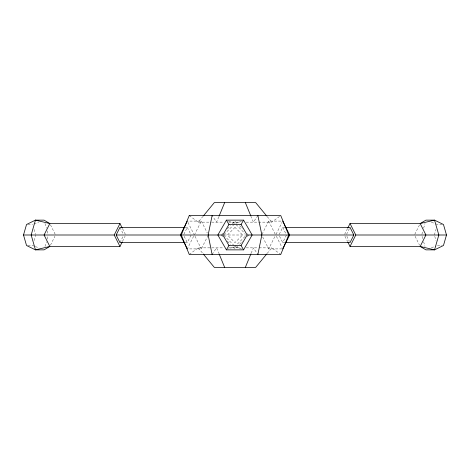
<?xml version="1.0" encoding="UTF-8"?>
<svg xmlns="http://www.w3.org/2000/svg" width="470" height="470" viewBox="0 0 470 470"><rect width="100%" height="100%" fill="white"/><g stroke="black" fill="none" stroke-linecap="round" stroke-linejoin="round"><path stroke-width="0.35" stroke-dasharray="2.35 1.76" d="M34.022 240.605L35.638 235M45.008 246.486L46.371 241.756M47.153 239.054L47.934 236.351M421.872 234.324L422.847 230.946M423.629 228.244L424.992 223.514M434.362 235L435.978 229.395M218.832 216.752L216.611 222.14L212.117 215.56M251.168 253.248L253.389 247.86L257.883 254.44M50.46 245.199L54.92 236.275M119.968 242.614L123.14 236.269M122.511 241.374L125.061 236.275M183.817 234.366L187.301 227.386L185.109 227.386M185.109 242.614L187.301 242.614L191.108 235M193.628 236.263L187.301 248.912L201.325 248.912L207.975 235.635M194.368 235L201.325 221.088L188.006 221.088M262.025 234.366L268.675 221.088L282.699 221.088M281.994 248.912L268.675 248.912L274.997 236.263M276.055 234.366L282.065 222.351M279.209 234.366L282.699 227.386L284.891 227.386M284.891 242.614L282.699 242.614L286.5 235M344.622 234.366L347.489 228.626M346.543 234.366L350.032 227.386M414.763 234.366L419.54 224.801M212.117 254.44L216.611 247.86L218.832 253.248M257.883 215.56L253.389 222.14L251.168 216.752M189.24 215.56L198.228 222.14L202.829 216.558M267.171 253.442L271.772 247.86L280.76 254.44M221.605 234.483L222.633 233.455M227.274 228.82L230.365 225.723M232.427 223.667L235 221.088L237.573 223.667M224.025 234.501L235 223.526L241.604 220.918M244.976 236.498L235 246.474L228.397 249.082M237.573 246.333L235 248.912L232.427 246.333M239.635 244.277L242.726 241.18M247.367 236.545L248.912 235L247.367 233.455M189.24 254.44L198.228 247.86L223.826 247.86M246.174 222.14L271.772 222.14L280.76 215.56M33.946 223.979L38.652 222.187M431.348 247.813L436.054 246.022M198.228 222.14L210.959 222.14M211.665 222.14L223.826 222.14M228.872 222.14L241.128 222.14M27.883 224.49L32.6 224.49M442.117 224.49L437.4 224.49L435.379 223.72M224.114 235L245.886 235M27.883 245.51L32.6 245.51L34.621 246.28M437.4 245.51L442.117 245.51M228.872 247.86L241.128 247.86M246.174 247.86L258.336 247.86M259.041 247.86L271.772 247.86M431.348 222.187L434.709 223.467M35.291 246.533L38.652 247.813M228.397 220.918L235 223.526M241.604 249.082L235 246.474L224.025 235.499M239.635 225.723L242.726 228.82M235.999 224.525L244.976 233.502M221.088 235L222.633 236.545M227.274 241.18L230.365 244.277M267.171 216.558L271.772 222.14M198.228 247.86L202.829 253.442M346.86 236.269L349.398 241.345M282.699 227.386L286.183 234.366M279.527 236.269L282.699 242.614M276.372 236.263L282.065 247.649M268.675 221.088L275.314 234.366M262.659 236.898L268.675 248.912M201.325 221.088L207.341 233.102M195.003 236.263L201.325 248.912M187.935 222.351L193.946 234.366M187.301 227.386L190.791 234.366M184.134 236.269L187.301 242.614M119.968 227.386L123.457 234.366M415.081 236.275L419.54 245.199M344.939 236.275L347.489 241.374M122.511 228.626L125.378 234.366M50.46 224.801L55.237 234.366M434.768 236.404L435.978 240.605M422.066 236.351L422.847 239.054M423.629 241.756L424.992 246.486M45.008 223.514L46.371 228.244M47.153 230.946L48.128 234.324M34.022 229.395L35.438 234.301M235 227.386L227.386 235L235 242.614L242.614 235L235 227.386"/><path stroke-width="0.7" d="M212.117 215.56L208.151 235L212.117 254.44M257.883 254.44L261.849 235L257.883 215.56M122.194 242.009L119.968 246.474L49.826 246.474L44.033 249.864L35.456 249.864L26.537 245.51L23.5 235L26.537 224.49L35.456 220.136L44.033 220.136L49.826 223.526L119.968 223.526L122.194 227.991M347.806 227.991L350.032 223.526L420.174 223.526L425.967 220.136L434.544 220.136L443.463 224.49L446.5 235L443.463 245.51L434.544 249.864L425.967 249.864L420.174 246.474L350.032 246.474L347.806 242.009M219.114 216.077L224.66 202.599M245.34 267.401L250.886 253.923M119.968 246.474L114.228 235L119.968 223.526M184.375 242.614L119.968 242.614L116.16 235L119.968 227.386L184.375 227.386M187.301 221.088L180.351 235L187.301 248.912M282.699 248.912L289.649 235L282.699 221.088M285.625 227.386L350.032 227.386L353.839 235L350.032 242.614L285.625 242.614M350.032 246.474L355.772 235L350.032 223.526M226.417 220.136L217.839 235L226.417 249.864L243.583 249.864L252.161 235L243.583 220.136L226.417 220.136L228.937 224.49L241.063 224.49L243.583 220.136M116.16 235L222.862 235L228.937 224.49M226.417 249.864L228.937 245.51L241.063 245.51L247.138 235L353.839 235M203.287 216L214.326 202.599L255.674 202.599L266.713 216M266.713 254L255.674 267.401L214.326 267.401L203.287 254M23.5 235L114.228 235M355.772 235L446.5 235M241.063 224.49L247.138 235M241.063 245.51L243.583 249.864M222.862 235L228.937 245.51M245.34 202.599L250.886 216.077M219.114 253.923L224.66 267.401M35.456 220.136L31.167 235L35.456 249.864L49.826 246.474L44.08 235L49.826 223.526L35.456 220.136M438.833 235L434.544 249.864L420.174 246.474L425.92 235L420.174 223.526L434.544 220.136L438.833 235M189.24 215.56L181.291 235L189.24 254.44L280.76 254.44L288.709 235L280.76 215.56L189.24 215.56"/></g></svg>
